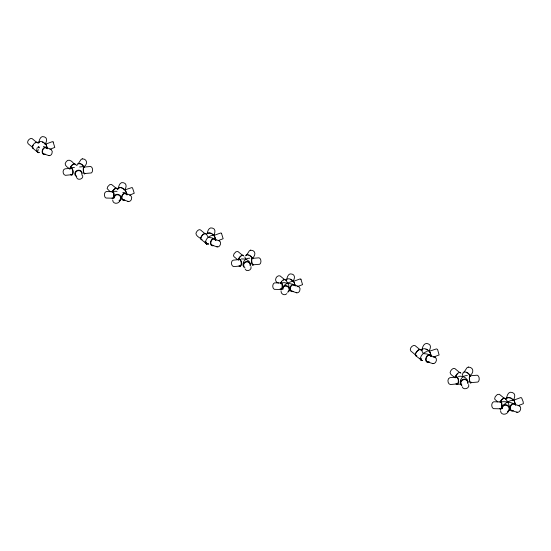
<?xml version="1.0" encoding="UTF-8"?>
<svg xmlns="http://www.w3.org/2000/svg" width="551" height="551" viewBox="0 0 551 551"><rect width="100%" height="100%" fill="white"/><g stroke="black" fill="none" stroke-linecap="round" stroke-linejoin="round"><path stroke-width="0.83" d="M207.52 243.886L206.942 243.99A3.726 2.548 -71.6 0 1 205.144 241.896L206.136 242.337L206.494 243.838L207.624 243.948M427.294 351.435C423.815 351.958 417.92 357.654 421.942 360.54L421.274 360.32A3.947 2.707 -71.6 0 1 420.041 358.329L421.095 358.791L421.474 360.388L422.672 360.506M289.64 290.163L288.738 285.253L286.107 280.307M125.008 189.861L131.723 187.615L132.481 187.774L134.251 193.243L130.077 194.964M513.608 400.219L520.654 397.615L521.611 397.843L523.092 401.514L523.367 403.663L518.195 405.653M112.7 199.999C112.659 204.648 119.725 204.242 120.276 199.669M500.563 410.688C500.515 415.764 508.029 415.158 508.587 410.378M206.136 242.337L206.095 242.447A3.726 1.653 -50.6 0 0 206.942 243.99L201.074 239.43M421.095 358.791L421.054 358.915A3.947 1.756 -50.6 0 0 421.467 360.437M244.809 257.021L245.767 259.066L248.935 261.181L250.25 263.874M45.292 143.742C46.89 141.628 47.558 137.64 44.225 136.834C40.278 135.229 39.211 140.491 38.632 143.088A3.251 2.114 19.5 0 1 39.362 142.22M118.128 189.055C118.582 186.424 119.87 181.224 123.727 182.801C126.999 183.607 126.427 187.581 124.788 189.709M207.238 233.672C207.5 231.048 209.098 226.661 212.576 228.135C216.233 229.078 214.98 233.534 213.389 235.759M293.139 281.01C294.744 278.896 295.384 274.915 292.078 274.102C288.18 272.518 287.002 277.759 286.479 280.363A3.251 2.114 19.5 0 1 286.747 279.874M429.057 351.056C430.214 349.024 431.653 345.374 428.692 344.065C424.518 341.537 422.121 347.027 421.99 350.374A3.444 2.245 19.5 0 1 422.28 349.857M506.576 398.359C506.851 395.57 508.552 390.921 512.244 392.484C516.122 393.49 514.792 398.215 513.105 400.577M502.292 406.672C504.482 403.249 508.718 401.052 512.52 400.088L513.077 400.446M78.325 163.606L81.052 159.487L82.319 158.833M84.089 166.657C88.043 164.04 87.086 158.695 82.244 158.84M246.228 255.588L249.403 250.788L250.664 250.14M251.993 258.633C255.919 255.685 256.249 250.333 250.595 250.14M464.094 372.132L466.986 367.758L468.322 367.069M470.21 375.362C474.349 372.552 473.481 366.987 468.254 367.069M505.708 399.303L505.914 399.069C507.877 402.14 510.267 406.163 509.455 409.992L509.131 410.164M286.851 293.621C285.053 296.059 280.817 294.234 281.051 291.307M249.761 258.178C245.808 257.599 241.923 262.069 243.28 265.782L243.735 266.05M467.365 375.596C463.177 374.983 459.052 379.722 460.491 383.661L460.973 383.944M112.934 191.72L106.288 191.555C103.85 192.134 103.781 197.12 105.999 198.036L112.645 198.202M281.285 283.021L274.639 282.856C272.215 283.455 272.125 288.414 274.35 289.337L280.996 289.502M500.797 401.948L493.751 401.769C491.168 402.388 491.093 407.678 493.441 408.642L500.494 408.821M45.581 144.162L52.297 141.69L53.185 142M49.907 149.287L54.783 147.413L53.13 141.924M213.933 235.463L220.648 232.99L221.536 233.307M218.258 240.587L223.134 238.714L221.474 233.225M293.359 281.396L300.075 278.923L300.963 279.233M296.948 286.761L302.561 284.64L300.908 279.15M433.169 357.2L439.126 354.954L437.549 349.382L436.413 348.907L429.36 351.262L429.794 351.848M213.933 235.236L214.573 236.345M293.359 281.162L294 282.27M281.547 282.938L284.178 282.622L292.863 284.226M501.079 401.858C505.446 401.286 510.267 402.12 514.29 403.904M421.99 360.54L422.562 360.444M241.345 258.942L245.767 259.066M458.439 376.409C462.234 375.438 467.165 377.518 467.882 381.636M71.051 167.773L74.454 167.435M71.079 168.241L64.949 168.854C62.167 169.494 62.662 174.894 65.383 175.328L71.513 174.715M239.43 259.549L233.3 260.155C230.532 260.809 231.007 266.195 233.734 266.629L239.864 266.023M456.407 377.049L449.905 377.697C446.964 378.399 447.481 384.095 450.367 384.564L456.869 383.916M456.903 384.419L460.822 384.026M79.64 166.953L83.835 166.602M83.883 167.07L90.681 166.498C92.94 167.063 93.257 171.878 91.328 172.952L84.53 173.531M252.234 258.378L259.032 257.806C261.291 258.378 261.608 263.151 259.679 264.26L252.881 264.831M469.989 375.81L477.194 375.203C479.597 375.81 479.928 380.872 477.882 382.043L470.671 382.656M292.34 281.272C288.765 282.456 282.601 284.55 282.691 289.089M112.955 191.245L117.06 191.349M127.866 201.322C129.299 202.024 130.849 200.805 131.358 199.496C133.308 195.46 127.949 193.835 125.022 193.587M48.412 155.451C49.831 156.16 51.401 154.934 51.904 153.626C53.86 149.576 48.502 147.95 45.568 147.716M128.417 201.501L122.997 199.703M216.763 246.752C220.152 248.122 222.335 241.558 218.781 240.635M296.211 292.622C297.636 293.332 299.2 292.106 299.71 290.797C301.631 286.83 296.321 285.067 293.373 284.895M432.363 363.481C435.71 364.796 438.066 358.88 435.097 357.186L429.346 355.278M516.631 412.134C520.234 413.581 522.548 406.624 518.78 405.639M50.43 149.328L50.988 149.514M129.884 195.206L130.435 195.385M206.935 243.983C203.037 240.987 209.187 235.236 212.817 235.373L213.34 235.711M298.236 286.506L298.787 286.685M434.512 356.993L435.097 357.186M43.357 146.49L45.678 147.255M43.543 153.832L48.963 155.63M122.811 192.361L125.125 193.125M213.919 239.017L219.401 240.849M211.894 245.14L217.314 246.938M291.348 291.011L296.769 292.808M427.204 361.766L432.948 363.674M513.615 403.931L519.435 405.867M511.473 410.419L517.217 412.32M462.22 374.053L463.129 376.54M429.952 355.23L427.156 354.024L423.34 353.584L421.57 350.388M214.484 238.976L211.853 237.839L208.25 237.426L206.584 234.416M497.87 401.934L494.936 399.454L494.66 398.683L495.239 396.651L497.374 394.475L499.371 394.282L504.613 398.587A3.444 1.536 -50.6 0 0 503.648 398.58M460.057 372.862L454.899 368.619C453.191 367.751 451.503 369.638 450.69 370.933C448.548 373.833 452.819 375.885 454.609 377.27M420.199 349.851L415.034 345.601C412.451 344.527 408.87 348.914 410.874 351.07L416.033 355.319M415.729 355.719L421.942 360.54L420.688 359.734L420.034 358.184M284.881 279.853L280.011 275.851C276.01 274.763 273.234 281.96 278.524 283.007M242.874 255.602L237.936 251.545L235.993 251.752L234.037 253.777L233.486 255.692L234.017 256.69L237.123 259.252M200.757 238.555C198.512 237.205 193.966 234.464 196.859 231.475C197.637 230.49 199.076 229.154 200.419 229.898L205.289 233.9A3.251 1.446 -50.6 0 0 201.576 236.469M115.924 188.049L111.591 184.495L109.704 184.675L107.693 186.727L107.149 188.642L110.172 191.707M74.812 163.922L76.61 165.403M73.917 163.799C72.264 161.229 68.234 158.171 66.092 161.87C63.186 164.894 67.739 167.587 69.991 168.95M36.938 142.599L32.075 138.59C29.63 137.585 26.276 141.697 28.149 143.749L33.012 147.751M32.723 148.129L38.129 152.579M206.294 243.728L205.137 241.758M294.007 284.867L294.723 285.618M245.216 269.411C246.931 272.153 252.186 269.921 250.994 266.574M208.684 244.203L208.388 243.694L208.574 244.052M514.035 400.563L513.525 399.482L513.532 400.295M125.408 190.412L124.857 189.675M45.981 144.486L45.506 143.467L45.513 144.231M462.151 386.74C463.432 390.666 470.044 388.407 468.674 384.502M76.499 177.381C77.691 181.059 83.89 178.985 82.65 175.314M513.931 400.171L515.509 404.551M125.318 190.047L125.649 190.963M45.891 144.121L46.222 145.037M38.501 146.587L39.087 148.012M514.221 400.846L515.213 403.601M429.98 352.137L430.627 353.983M430.331 353.163L429.201 351.07M294.268 282.952L293.284 280.693L293.29 281.465M125.594 190.68L126.2 192.423M46.16 144.755L46.491 145.726M294.248 282.773L294.544 283.724M214.821 236.847L215.951 240.36M215.117 237.798L213.857 234.767L213.864 235.539M125.897 191.466L126.523 193.277M46.47 145.54L46.766 146.497M430.648 353.907L430.972 354.885M294.565 283.655L295.15 285.473M46.787 146.428L47.372 148.247M430.91 354.837L431.268 355.836M294.813 284.53L295.253 286.024M215.386 238.604L215.827 240.098M126.468 193.229L127.026 194.985M47.042 147.303L47.476 148.791M515.405 404.379L515.75 405.405M431.164 355.67L431.378 356.414M126.709 194.014L126.902 194.717M502.099 407.595L502.292 408.381M500.501 402.003A3.444 1.13 -88.6 0 1 501.761 405.619A3.444 1.13 -88.6 0 1 500.205 408.642M500.156 401.837A3.947 1.288 -88.6 0 1 501.927 405.653A3.947 1.288 -88.6 0 1 499.853 408.663M502.057 408.725A3.947 3.52 34 0 1 504.695 404.765A3.947 3.52 34 0 1 509.344 407.368A3.947 3.52 34 0 1 507.519 411.783M502.471 407.843A3.444 3.072 34 0 1 507.244 405.646A3.444 3.072 34 0 1 508.022 410.95M499.984 402.147A3.947 1.756 -50.6 0 1 503.111 398.497A3.947 1.756 -50.6 0 1 505.377 399.034M500.308 402.044A3.444 1.536 -50.6 0 1 501.169 400.577M501.754 399.895A3.444 1.536 -50.6 0 1 503.035 398.862M505.832 398.965A3.947 2.576 19.5 0 1 509.358 397.533A3.947 2.576 19.5 0 1 513.201 400.102M507.085 398.201A3.444 2.245 19.5 0 1 508.532 397.822M509.386 397.877A3.444 2.245 19.5 0 1 510.254 398.091M511.073 398.449A3.444 2.245 19.5 0 1 511.796 398.931M512.361 399.503A3.444 2.245 19.5 0 1 512.74 400.116M512.699 410.578A3.444 2.362 -71.6 0 1 510.598 406.535A3.444 2.362 -71.6 0 1 514.696 404.53M513.422 410.757A3.947 2.707 -71.6 0 1 510.109 409.179A3.947 2.707 -71.6 0 1 511.783 404.11A3.947 2.707 -71.6 0 1 515.385 404.806M455.098 377.649A3.947 1.908 84.3 0 1 457.667 377.518A3.947 1.908 84.3 0 1 458.363 382.8A3.947 1.908 84.3 0 1 455.904 383.854M455.98 377.153A3.444 1.667 84.3 0 1 458.315 380.548A3.444 1.667 84.3 0 1 456.428 383.778M455.133 377.883A3.947 1.756 -50.6 0 1 457.819 373.289A3.947 1.756 -50.6 0 1 460.829 373.309M455.753 376.319A3.444 1.536 -50.6 0 1 457.84 373.585M461.607 385.542A3.947 3.588 -21.5 0 1 463.136 379.322A3.947 3.588 -21.5 0 1 468.075 383.324M461.945 385.183A3.444 3.134 -21.5 0 1 463.281 379.756A3.444 3.134 -21.5 0 1 467.592 383.248M466.112 372.442A3.444 2.039 33.4 0 1 467.696 373.213M468.384 373.778A3.444 2.039 33.4 0 1 468.935 374.411M469.321 375.079A3.444 2.039 33.4 0 1 469.514 375.727M462.923 373.785A3.947 2.335 33.4 0 1 466.07 372.09A3.947 2.335 33.4 0 1 469.962 375.858M471.036 382.05A3.444 0.847 85.2 0 1 469.507 379.522A3.444 0.847 85.2 0 1 470.444 376.119M471.139 382.456A3.947 0.964 85.2 0 1 469.783 381.753A3.947 0.964 85.2 0 1 469.424 376.443A3.947 0.964 85.2 0 1 470.719 376.216M420.826 349.775A3.947 1.756 -50.6 0 1 420.964 350.298M416.832 355.726A3.947 1.756 -50.6 0 1 415.984 352.571A3.947 1.756 -50.6 0 1 420.503 349.451M429.153 362.11A3.947 2.707 -71.6 0 1 425.84 360.526A3.947 2.707 -71.6 0 1 427.514 355.464A3.947 2.707 -71.6 0 1 431.116 356.16M429.077 361.663A3.444 2.362 -71.6 0 1 426.185 360.285A3.444 2.362 -71.6 0 1 427.645 355.863A3.444 2.362 -71.6 0 1 430.792 356.469M421.515 350.209A3.947 2.576 19.5 0 1 425.041 348.783A3.947 2.576 19.5 0 1 428.885 351.352M425.937 349.341A3.444 2.245 19.5 0 1 427.48 350.174M415.75 355.03A3.444 1.536 -50.6 0 1 415.674 353.99M415.895 353.301A3.444 1.536 -50.6 0 1 416.26 352.571M416.749 351.834A3.444 1.536 -50.6 0 1 419.235 349.844M280.735 283.345A3.251 1.061 -88.6 0 1 282.195 286.486A3.251 1.061 -88.6 0 1 280.487 288.958M280.404 283.455A3.726 1.219 -88.6 0 1 282.112 283.813A3.726 1.219 -88.6 0 1 281.878 289.068A3.726 1.219 -88.6 0 1 280.17 288.71M282.401 288.51A3.726 3.32 34 0 1 287.966 286.396A3.726 3.32 34 0 1 287.622 292.299M282.918 289.371A3.251 2.9 34 0 1 286.981 286.32A3.251 2.9 34 0 1 288.09 291.513M280.514 283.214A3.726 1.653 -50.6 0 1 283.462 279.77A3.726 1.653 -50.6 0 1 285.604 280.273M280.617 283.758A3.251 1.446 -50.6 0 1 281.63 281.726M283.393 280.115A3.251 1.446 -50.6 0 1 283.972 279.846M286.031 280.211A3.726 2.424 19.5 0 1 289.351 278.861A3.726 2.424 19.5 0 1 292.98 281.285M290.198 279.385A3.251 2.114 19.5 0 1 292.54 281.299M292.505 291.155A3.251 2.225 -71.6 0 1 290.522 287.346A3.251 2.225 -71.6 0 1 294.386 285.459M293.18 291.334A3.726 2.548 -71.6 0 1 290.06 289.84A3.726 2.548 -71.6 0 1 291.637 285.067A3.726 2.548 -71.6 0 1 295.04 285.721M238.528 259.535A3.726 1.798 84.3 0 1 241.455 262.855A3.726 1.798 84.3 0 1 238.955 265.961M238.673 259.948A3.251 1.57 84.3 0 1 241.186 262.421A3.251 1.57 84.3 0 1 239.444 265.899M238.28 259.7A3.726 1.653 -50.6 0 1 241.111 255.74A3.726 1.653 -50.6 0 1 243.597 256.022M238.569 260.058A3.251 1.446 -50.6 0 1 240.78 256.284M241.386 255.857A3.251 1.446 -50.6 0 1 241.965 255.595M245.112 268.027A3.726 3.382 -21.5 0 1 243.459 263.764A3.726 3.382 -21.5 0 1 247.991 261.58A3.726 3.382 -21.5 0 1 250.43 265.458M244.121 266.65A3.251 2.955 -21.5 0 1 246.318 261.987A3.251 2.955 -21.5 0 1 249.975 265.389M246.628 255.258A3.251 1.922 33.4 0 1 247.179 255.079M248.584 255.203A3.251 1.922 33.4 0 1 250.071 255.926M250.719 256.463A3.251 1.922 33.4 0 1 251.242 257.062M251.607 257.689A3.251 1.922 33.4 0 1 251.786 258.302M245.594 255.836A3.726 2.204 33.4 0 1 248.976 255.023A3.726 2.204 33.4 0 1 252.206 258.426M253.226 264.26A3.251 0.799 85.2 0 1 251.779 261.883A3.251 0.799 85.2 0 1 252.661 258.674M253.322 264.645A3.726 0.909 85.2 0 1 252.041 263.984A3.726 0.909 85.2 0 1 251.704 258.977A3.726 0.909 85.2 0 1 252.923 258.763M201.363 239.058A3.251 1.446 -50.6 0 1 201.094 238.79M201.025 237.805A3.251 1.446 -50.6 0 1 201.232 237.157M202.114 239.437A3.726 1.653 -50.6 0 1 201.852 235.676A3.726 1.653 -50.6 0 1 206.012 234.32M206.529 234.244A3.726 2.424 19.5 0 1 209.855 232.894A3.726 2.424 19.5 0 1 213.478 235.318M208.34 233.273A3.251 2.114 19.5 0 1 211.474 233.762M212.156 234.209A3.251 2.114 19.5 0 1 212.686 234.747M213.733 245.457A3.726 2.548 -71.6 0 1 210.606 243.969A3.726 2.548 -71.6 0 1 212.183 239.196A3.726 2.548 -71.6 0 1 215.586 239.85M213.051 245.285A3.251 2.225 -71.6 0 1 211.219 241.076A3.251 2.225 -71.6 0 1 215.276 240.146M112.473 191.81A3.251 1.446 -50.6 0 1 116.13 188.456M116.53 188.552A3.251 1.446 -50.6 0 1 116.798 188.821M112.163 191.906A3.726 1.653 -50.6 0 1 115.118 188.47A3.726 1.653 -50.6 0 1 117.253 188.972M112.383 192.044A3.251 1.061 -88.6 0 1 113.85 194.758A3.251 1.061 -88.6 0 1 112.376 198.036M112.053 192.154A3.726 1.219 -88.6 0 1 113.692 192.278A3.726 1.219 -88.6 0 1 113.685 197.299A3.726 1.219 -88.6 0 1 112.039 198.05M114.512 197.279A3.251 2.9 34 0 1 119.367 195.433A3.251 2.9 34 0 1 119.064 200.585M114.119 198.112A3.726 3.32 34 0 1 116.605 194.372A3.726 3.32 34 0 1 120.993 196.831A3.726 3.32 34 0 1 119.271 200.991M124.154 199.855A3.251 2.225 -71.6 0 1 122.17 196.046A3.251 2.225 -71.6 0 1 126.034 194.152M124.836 200.027A3.726 2.548 -71.6 0 1 121.709 198.539A3.726 2.548 -71.6 0 1 123.286 193.759A3.726 2.548 -71.6 0 1 126.689 194.42M118.396 188.573A3.251 2.114 19.5 0 1 119.484 187.939M121.027 187.884A3.251 2.114 19.5 0 1 121.847 188.084M122.625 188.421A3.251 2.114 19.5 0 1 124.189 189.999M117.604 189.544A3.726 2.424 19.5 0 1 120.538 187.505A3.726 2.424 19.5 0 1 124.629 189.978M70.218 168.758A3.251 1.446 -50.6 0 1 70.259 168.2M70.466 167.559A3.251 1.446 -50.6 0 1 74.123 164.205M69.874 169.033A3.726 1.653 -50.6 0 1 72.057 165.004A3.726 1.653 -50.6 0 1 75.115 164.226M70.68 168.337A3.251 1.57 84.3 0 1 72.89 171.967A3.251 1.57 84.3 0 1 70.693 174.254M69.839 168.806A3.726 1.798 84.3 0 1 72.271 168.682A3.726 1.798 84.3 0 1 72.918 173.668A3.726 1.798 84.3 0 1 70.604 174.66M76.3 175.914A3.251 2.955 -21.5 0 1 77.168 170.955A3.251 2.955 -21.5 0 1 81.706 173.303M76.761 176.726A3.726 3.382 -21.5 0 1 75.246 172.181A3.726 3.382 -21.5 0 1 80.226 170.473A3.726 3.382 -21.5 0 1 81.741 175.018M84.716 173.345A3.251 0.799 85.2 0 1 83.435 170.576A3.251 0.799 85.2 0 1 84.096 167.111M84.971 173.345A3.726 0.909 85.2 0 1 83.69 172.683A3.726 0.909 85.2 0 1 83.353 167.669A3.726 0.909 85.2 0 1 84.572 167.463M78.276 163.95A3.251 1.922 33.4 0 1 80.232 163.895M80.99 164.191A3.251 1.922 33.4 0 1 83.256 166.388M77.223 165.169A3.726 2.204 33.4 0 1 79.757 163.461A3.726 2.204 33.4 0 1 83.656 166.423M44.094 154.018A3.251 2.225 -71.6 0 1 42.868 149.776A3.251 2.225 -71.6 0 1 46.58 148.281M39.273 152.641A3.726 2.548 -71.6 0 1 37.179 147.82M45.382 154.156A3.726 2.548 -71.6 0 1 42.255 152.668A3.726 2.548 -71.6 0 1 43.839 147.888A3.726 2.548 -71.6 0 1 47.234 148.543M42.351 142.117A3.251 2.114 19.5 0 1 43.804 142.909M44.342 143.446A3.251 2.114 19.5 0 1 44.693 144.031M37.757 147.241A3.726 2.424 19.5 0 1 39.527 147.179M38.184 142.936A3.726 2.424 19.5 0 1 41.504 141.593A3.726 2.424 19.5 0 1 45.127 144.011M32.743 147.482A3.251 1.446 -50.6 0 1 33.225 145.161M35.45 142.854A3.251 1.446 -50.6 0 1 36.029 142.592M39.169 152.586A3.726 1.653 -50.6 0 1 38.377 149.61M33.184 148.24A3.726 1.653 -50.6 0 1 33.804 143.99A3.726 1.653 -50.6 0 1 37.661 143.019"/></g></svg>
